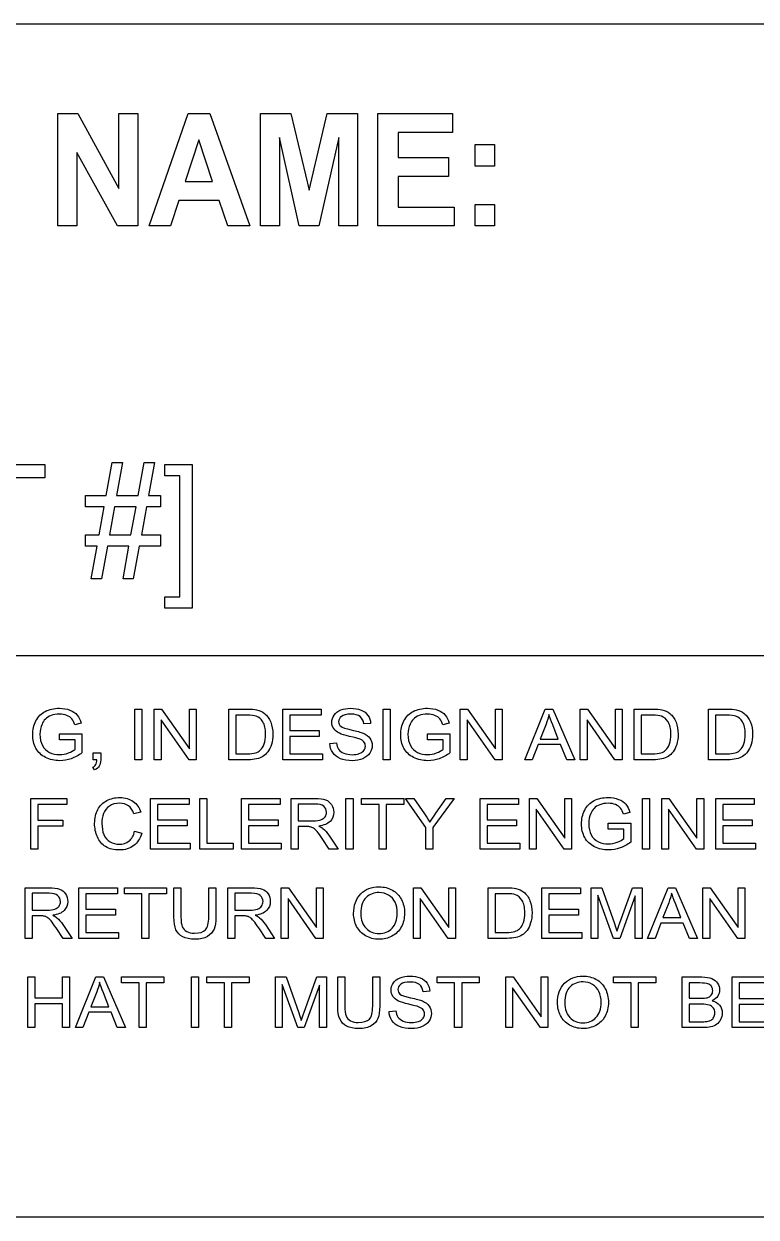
# Model space of a CAD drawing. Header units: millimetres. Extents: x 6 to 858, y 6 to 553.
# Drawn here: x 799.72 to 820.58, y 6.3 to 40.3 of the extents above; entities that cross this region are included whole.
import ezdxf

# ---------------------------------------------------------------- set-up
doc = ezdxf.new("R2010")
doc.units = ezdxf.units.MM
doc.layers.get('0').update_dxf_attribs({"linetype": 'CONTINUOUS'})

msp = doc.modelspace()

# ---------------------------------------------------------------- linework, layer by layer
at = {"color": 7}
for points in [[(784.1, 40.29998), (857.91324, 40.29998)], [(784.10002, 22.29999), (857.91326, 22.29999)], [(805.556697, 19.330365), (805.556697, 20.774609), (806.079483, 20.774609)], [(817.102099, 19.330365), (817.102099, 20.774609), (817.624858, 20.774609)], [(819.222129, 19.330365), (819.222129, 20.774609), (819.744915, 20.774609)], [(806.07638, 20.604176), (805.75753, 20.604176), (805.75753, 19.500797)], [(817.621754, 20.604176), (817.302905, 20.604176), (817.302905, 19.500797)], [(819.741812, 20.604176), (819.422962, 20.604176), (819.422962, 19.500797)], [(800.73069, 19.896833), (800.73069, 20.066281), (801.373535, 20.067317), (801.373535, 19.53139)], [(801.350776, 20.370747), (801.169599, 20.323458)], [(809.595979, 20.367731), (809.403449, 20.353948)], [(811.215002, 19.896833), (811.215002, 20.066281), (811.857874, 20.067317), (811.857874, 19.53139)], [(811.835087, 20.370747), (811.653938, 20.323458)], [(814.594886, 20.347051), (814.42822, 19.92343)], [(814.42822, 19.92343), (814.942703, 19.92343), (814.784312, 20.323406)], [(801.176868, 19.627934), (801.176868, 19.896884), (800.73069, 19.896833)], [(808.433478, 19.794377), (808.622904, 19.810129)], [(811.661179, 19.627934), (811.661179, 19.896884), (811.215002, 19.896833)], [(801.694454, 19.330365), (801.694454, 19.532323), (801.906667, 19.532323), (801.906667, 19.330365)], [(805.75753, 19.500797), (806.081552, 19.500797)], [(817.302905, 19.500797), (817.626927, 19.500797)], [(819.422962, 19.500797), (819.746984, 19.500797)], [(801.733793, 19.044667), (801.682013, 19.120525)], [(801.80003, 19.330365), (801.694454, 19.330365)], [(806.104312, 19.330367), (805.556697, 19.330365)], [(817.649714, 19.330367), (817.102099, 19.330365)], [(819.769744, 19.330367), (819.222129, 19.330365)], [(807.333076, 16.786441), (807.333076, 18.230686), (808.005949, 18.230686)], [(808.014225, 18.07109), (807.533909, 18.07109), (807.533909, 17.593287)], [(811.172559, 16.786441), (811.172559, 17.398226), (810.587702, 18.230686), (810.831985, 18.230686), (811.131151, 17.795246)], [(811.451036, 17.806081), (811.74503, 18.230686), (811.978967, 18.230686), (811.373392, 17.398226), (811.373392, 16.786441), (811.172559, 16.786441)], [(803.049511, 17.834653), (802.851782, 17.790321)], [(816.985117, 17.826821), (816.803967, 17.779532)], [(807.766812, 17.427775), (807.533909, 17.427775), (807.533909, 16.786436), (807.333076, 16.786441)], [(807.533909, 17.593287), (807.965576, 17.593287)], [(816.365031, 17.352909), (816.365031, 17.522355), (817.007903, 17.523391), (817.007903, 16.987462)], [(816.811208, 17.084008), (816.811208, 17.352958), (816.365031, 17.352909)], [(802.874541, 17.292814), (803.075374, 17.244541)], [(808.406553, 17.17952), (808.670546, 16.786441), (808.41796, 16.786441), (808.217127, 17.086915)], [(799.753478, 14.242518), (799.753478, 15.686762), (800.426351, 15.686762)], [(803.993592, 14.852331), (803.993592, 15.686762), (804.194398, 15.686762), (804.194398, 14.853315)], [(804.986323, 15.686762), (805.187156, 15.686762), (805.187156, 14.852331)], [(804.986323, 14.853315), (804.986323, 15.686762)], [(805.524627, 14.242518), (805.524627, 15.686762), (806.1975, 15.686762)], [(812.941697, 14.242518), (812.941697, 15.686762), (813.464456, 15.686762)], [(815.880576, 14.242518), (815.880576, 15.686762), (816.182847, 15.686762), (816.54207, 14.664166)], [(816.695261, 14.681898), (817.058622, 15.686762), (817.328795, 15.686762), (817.328795, 14.242518), (817.135204, 14.242518), (817.135204, 15.451309), (816.694226, 14.242518), (816.513076, 14.242518), (816.074168, 15.471997), (816.074168, 14.242518), (815.880576, 14.242518)], [(800.434627, 15.527167), (799.95431, 15.527167), (799.95431, 15.049364)], [(806.205776, 15.527167), (805.725432, 15.527167), (805.725432, 15.049364)], [(813.461352, 15.516329), (813.14253, 15.516329), (813.14253, 14.41295)], [(799.95431, 15.049364), (800.385977, 15.049364)], [(805.725432, 15.049364), (806.157127, 15.049364)], [(818.090691, 15.259204), (817.924025, 14.835584)], [(817.924025, 14.835584), (818.438508, 14.835584), (818.280117, 15.235559)], [(800.187213, 14.883851), (799.95431, 14.883851), (799.95431, 14.242513), (799.753478, 14.242518)], [(800.826955, 14.635597), (801.090948, 14.242518), (800.838362, 14.242518), (800.637529, 14.542991)], [(805.958363, 14.883851), (805.725432, 14.883851), (805.725432, 14.242513), (805.524627, 14.242518)], [(806.598104, 14.635597), (806.86207, 14.242518), (806.609484, 14.242518), (806.408651, 14.542991)], [(813.14253, 14.41295), (813.466525, 14.41295)], [(813.489312, 14.242495), (812.941697, 14.242518)], [(806.886926, 11.698597), (806.886926, 13.142844), (807.189196, 13.142844), (807.548392, 12.120248)], [(807.70161, 12.13798), (808.064944, 13.142844), (808.335144, 13.142844), (808.335144, 11.698597), (808.141553, 11.698597), (808.141553, 12.907391), (807.700575, 11.698597), (807.519426, 11.698597), (807.08049, 12.928079), (807.08049, 11.698597), (806.886926, 11.698597)], [(808.662243, 12.308413), (808.662243, 13.142844), (808.863076, 13.142844), (808.863076, 12.309397)], [(809.655001, 13.142844), (809.855806, 13.142844), (809.855806, 12.308413)], [(809.655001, 12.309397), (809.655001, 13.142844)], [(818.467501, 11.6986), (818.467501, 13.142846), (819.036841, 13.142846)], [(818.971639, 12.97239), (818.668334, 12.97239), (818.668334, 12.535987)], [(801.793822, 12.715283), (801.627156, 12.291665)], [(801.627156, 12.291665), (802.141639, 12.291665), (801.983276, 12.691641)], [(811.284369, 12.735961), (811.091812, 12.722177)], [(818.668334, 12.535987), (818.996468, 12.535987)], [(819.019254, 12.365562), (818.668334, 12.365562), (818.668334, 11.869035)], [(810.121869, 12.162609), (810.311295, 12.178361)], [(819.046152, 11.698589), (818.467501, 11.6986)], [(818.668334, 11.869035), (819.046152, 11.869035)], [(855.099988, 6.299996), (787.099979, 6.299996)]]:
    msp.add_lwpolyline(points, dxfattribs=at)
for points in [[(800.689525, 34.541306), (800.689525, 37.745346), (801.252557, 37.745346), (802.425544, 35.605677), (802.425544, 37.745346), (802.96316, 37.745346), (802.96316, 34.541306), (802.382535, 34.541306), (801.227141, 36.630708), (801.227141, 34.541306)], [(806.159527, 34.541306), (805.530036, 34.541306), (805.279782, 35.269098), (804.134179, 35.269098), (803.897628, 34.541306), (803.283762, 34.541306), (804.400059, 37.745346), (805.011957, 37.745346)], [(806.458625, 34.541306), (806.458625, 37.745346), (807.32469, 37.745346), (807.844713, 35.559779), (808.358857, 37.745346), (809.226867, 37.745346), (809.226867, 34.541306), (808.689251, 34.541306), (808.689251, 37.06345), (808.120362, 34.541306), (807.563186, 34.541306), (806.996241, 37.06345), (806.996241, 34.541306)], [(809.801636, 34.541306), (809.801636, 37.745346), (811.926683, 37.745346), (811.926683, 37.203326), (810.380293, 37.203326), (810.380293, 36.493016), (811.81916, 36.493016), (811.81916, 35.95318), (810.380293, 35.95318), (810.380293, 35.081141), (811.981429, 35.081141), (811.981429, 34.541306)], [(805.094064, 35.808933), (804.699156, 36.997881), (804.312073, 35.808933)], [(812.573767, 36.248233), (812.573767, 36.862376), (813.123119, 36.862376), (813.123119, 36.248233)], [(812.573767, 34.541306), (812.573767, 35.155449), (813.123119, 35.155449), (813.123119, 34.541306)], [(798.984778, 24.541306), (798.984778, 27.367244), (798.040542, 27.367244), (798.040542, 27.745346), (800.31221, 27.745346), (800.31221, 27.367244), (799.364061, 27.367244), (799.364061, 24.541306)], [(801.633761, 24.486666), (801.803854, 25.417718), (801.47346, 25.417718), (801.47346, 25.743367), (801.862511, 25.743367), (802.007164, 26.536727), (801.47346, 26.536727), (801.47346, 26.862376), (802.065822, 26.862376), (802.235891, 27.799986), (802.529155, 27.799986), (802.359063, 26.862376), (802.974873, 26.862376), (803.144966, 27.799986), (803.440151, 27.799986), (803.270082, 26.862376), (803.608299, 26.862376), (803.608299, 26.536727), (803.211424, 26.536727), (803.064804, 25.743367), (803.608299, 25.743367), (803.608299, 25.417718), (803.006169, 25.417718), (802.836077, 24.486666), (802.542836, 24.486666), (802.710961, 25.417718), (802.097095, 25.417718), (801.927025, 24.486666)], [(804.511494, 23.651778), (803.73536, 23.651778), (803.73536, 23.977429), (804.159596, 23.977429), (804.159596, 27.419697), (803.73536, 27.419697), (803.73536, 27.745346), (804.511494, 27.745346)], [(802.155752, 25.743367), (802.769618, 25.743367), (802.916239, 26.536727), (802.300405, 26.536727)], [(802.88181, 19.330365), (802.88181, 20.774609), (803.082616, 20.774609), (803.082616, 19.330365)], [(803.434598, 19.330365), (803.434598, 20.774609), (803.640576, 20.774609), (804.437673, 19.640691), (804.437673, 20.774609), (804.63023, 20.774609), (804.63023, 19.330365), (804.424225, 19.330365), (803.627127, 20.465269), (803.627127, 19.330365)], [(807.09187, 19.330365), (807.09187, 20.774609), (808.189168, 20.774609), (808.189168, 20.604176), (807.292702, 20.604176), (807.292702, 20.16184), (808.132242, 20.16184), (808.132242, 19.992392), (807.292702, 19.992392), (807.292702, 19.500797), (808.224369, 19.500797), (808.224369, 19.330365)], [(809.950029, 19.330365), (809.950029, 20.774609), (810.150835, 20.774609), (810.150835, 19.330365)], [(812.151841, 19.330365), (812.151841, 20.774609), (812.357847, 20.774609), (813.154944, 19.640691), (813.154944, 20.774609), (813.347501, 20.774609), (813.347501, 19.330365), (813.141495, 19.330365), (812.344398, 20.465269), (812.344398, 19.330365)], [(813.990346, 19.330365), (814.573134, 20.774609), (814.789485, 20.774609), (815.410605, 19.330365), (815.18184, 19.330365), (815.004801, 19.767776), (814.370259, 19.767776), (814.203593, 19.330365)], [(815.568995, 19.330365), (815.568995, 20.774609), (815.775001, 20.774609), (816.572071, 19.640691), (816.572071, 20.774609), (816.764628, 20.774609), (816.764628, 19.330365), (816.558622, 19.330365), (815.761525, 20.465269), (815.761525, 19.330365)], [(808.433478, 19.794377)], [(799.918075, 16.786441), (799.918075, 18.230686), (800.941868, 18.230686), (800.941868, 18.060253), (800.118908, 18.060253), (800.118908, 17.612991), (800.831093, 17.612991), (800.831093, 17.442558), (800.118908, 17.442558), (800.118908, 16.786441)], [(803.326926, 16.786441), (803.326926, 18.230686), (804.424225, 18.230686), (804.424225, 18.060253), (803.527759, 18.060253), (803.527759, 17.617916), (804.367299, 17.617916), (804.367299, 17.448468), (803.527759, 17.448468), (803.527759, 16.956874), (804.459425, 16.956874), (804.459425, 16.786441)], [(804.728564, 16.786441), (804.728564, 18.230686), (804.929397, 18.230686), (804.929397, 16.956874), (805.676783, 16.956874), (805.676783, 16.786441)], [(805.920058, 16.786441), (805.920058, 18.230686), (807.017357, 18.230686), (807.017357, 18.060253), (806.120891, 18.060253), (806.120891, 17.617916), (806.960404, 17.617916), (806.960404, 17.448468), (806.120891, 17.448468), (806.120891, 16.956874), (807.052558, 16.956874), (807.052558, 16.786441)], [(808.895173, 16.786441), (808.895173, 18.230686), (809.096006, 18.230686), (809.096006, 16.786441)], [(809.836151, 16.786441), (809.836151, 18.060253), (809.336151, 18.060253), (809.336151, 18.230686), (810.539052, 18.230686), (810.539052, 18.060253), (810.036983, 18.060253), (810.036983, 16.786441)], [(812.713966, 16.786441), (812.713966, 18.230686), (813.811238, 18.230686), (813.811238, 18.060253), (812.914772, 18.060253), (812.914772, 17.617916), (813.754312, 17.617916), (813.754312, 17.448468), (812.914772, 17.448468), (812.914772, 16.956874), (813.846439, 16.956874), (813.846439, 16.786441)], [(814.121811, 16.786441), (814.121811, 18.230686), (814.32779, 18.230686), (815.124887, 17.096765), (815.124887, 18.230686), (815.317444, 18.230686), (815.317444, 16.786441), (815.111438, 16.786441), (814.314341, 17.921346), (814.314341, 16.786441)], [(817.338106, 16.786441), (817.338106, 18.230686), (817.538938, 18.230686), (817.538938, 16.786441)], [(817.890893, 16.786441), (817.890893, 18.230686), (818.096898, 18.230686), (818.893996, 17.096765), (818.893996, 18.230686), (819.086525, 18.230686), (819.086525, 16.786441), (818.88052, 16.786441), (818.08345, 17.921346), (818.08345, 16.786441)], [(819.428135, 16.786441), (819.428135, 18.230686), (820.525433, 18.230686), (820.525433, 18.060253), (819.628968, 18.060253), (819.628968, 17.617916), (820.468507, 17.617916), (820.468507, 17.448468), (819.628968, 17.448468), (819.628968, 16.956874), (820.560634, 16.956874), (820.560634, 16.786441)], [(802.874541, 17.292814)], [(801.285547, 14.242518), (801.285547, 15.686762), (802.382845, 15.686762), (802.382845, 15.516329), (801.48638, 15.516329), (801.48638, 15.073993), (802.325919, 15.073993), (802.325919, 14.904545), (801.48638, 14.904545), (801.48638, 14.41295), (802.418046, 14.41295), (802.418046, 14.242518)], [(803.081582, 14.242518), (803.081582, 15.516329), (802.581609, 15.516329), (802.581609, 15.686762), (803.784483, 15.686762), (803.784483, 15.516329), (803.282414, 15.516329), (803.282414, 14.242518)], [(807.050489, 14.242518), (807.050489, 15.686762), (807.256467, 15.686762), (808.053564, 14.552842), (808.053564, 15.686762), (808.246121, 15.686762), (808.246121, 14.242518), (808.040116, 14.242518), (807.243018, 15.377423), (807.243018, 14.242518)], [(810.81957, 14.242518), (810.81957, 15.686762), (811.025576, 15.686762), (811.822673, 14.552842), (811.822673, 15.686762), (812.015203, 15.686762), (812.015203, 14.242518), (811.809197, 14.242518), (811.012127, 15.377423), (811.012127, 14.242518)], [(814.476869, 14.242518), (814.476869, 15.686762), (815.574168, 15.686762), (815.574168, 15.516329), (814.677702, 15.516329), (814.677702, 15.073993), (815.517215, 15.073993), (815.517215, 14.904545), (814.677702, 14.904545), (814.677702, 14.41295), (815.609369, 14.41295), (815.609369, 14.242518)], [(817.486151, 14.242518), (818.068939, 15.686762), (818.285317, 15.686762), (818.90641, 14.242518), (818.677645, 14.242518), (818.500633, 14.679929), (817.866064, 14.679929), (817.699398, 14.242518)], [(819.0648, 14.242518), (819.0648, 15.686762), (819.270806, 15.686762), (820.067876, 14.552842), (820.067876, 15.686762), (820.260433, 15.686762), (820.260433, 14.242518), (820.054427, 14.242518), (819.25733, 15.377423), (819.25733, 14.242518)], [(809.111524, 14.945921)], [(809.318564, 14.942967)], [(799.831121, 11.698597), (799.831121, 13.142844), (800.031954, 13.142844), (800.031954, 12.549778), (800.820748, 12.549778), (800.820748, 13.142844), (801.021581, 13.142844), (801.021581, 11.698597), (800.820748, 11.698597), (800.820748, 12.379343), (800.031954, 12.379343), (800.031954, 11.698597)], [(801.189282, 11.698597), (801.772097, 13.142844), (801.988448, 13.142844), (802.609541, 11.698597), (802.380776, 11.698597), (802.203764, 12.136008), (801.569196, 12.136008), (801.402529, 11.698597)], [(802.998765, 11.698597), (802.998765, 12.972411), (802.498793, 12.972411), (802.498793, 13.142844), (803.701667, 13.142844), (803.701667, 12.972411), (803.199598, 12.972411), (803.199598, 11.698597)], [(804.49253, 11.698597), (804.49253, 13.142844), (804.693363, 13.142844), (804.693363, 11.698597)], [(805.433535, 11.698597), (805.433535, 12.972411), (804.933535, 12.972411), (804.933535, 13.142844), (806.136409, 13.142844), (806.136409, 12.972411), (805.63434, 12.972411), (805.63434, 11.698597)], [(811.990374, 11.698597), (811.990374, 12.972411), (811.490375, 12.972411), (811.490375, 13.142844), (812.693249, 13.142844), (812.693249, 12.972411), (812.19118, 12.972411), (812.19118, 11.698597)], [(813.447903, 11.698597), (813.447903, 13.142844), (813.653909, 13.142844), (814.450979, 12.008924), (814.450979, 13.142844), (814.643536, 13.142844), (814.643536, 11.698597), (814.43753, 11.698597), (813.640433, 12.833504), (813.640433, 11.698597)], [(817.016179, 11.6986), (817.016179, 12.972414), (816.51618, 12.972414), (816.51618, 13.142846), (817.719054, 13.142846), (817.719054, 12.972414), (817.216985, 12.972414), (817.216985, 11.6986)], [(819.893968, 11.6986), (819.893968, 13.142846), (820.991267, 13.142846), (820.991267, 12.972414), (820.094801, 12.972414), (820.094801, 12.530077), (820.934341, 12.530077), (820.934341, 12.360629), (820.094801, 12.360629), (820.094801, 11.869035), (821.026467, 11.869035), (821.026467, 11.6986)], [(814.919916, 12.402003)], [(815.126956, 12.399049)], [(810.121869, 12.162606)]]:
    msp.add_lwpolyline(points, close=True, dxfattribs=at)
for points in [[(800.329052, 20.710627), (800.44499, 20.769737), (800.578525, 20.799292), (800.729656, 20.799292)], [(800.729656, 20.799292), (800.839387, 20.799292), (800.93842, 20.782216), (801.026753, 20.748063)], [(801.026753, 20.748063), (801.115776, 20.714568), (801.18548, 20.667609), (801.235862, 20.607184)], [(806.079483, 20.774609), (806.197491, 20.774609), (806.287549, 20.767717), (806.349656, 20.753934)], [(806.349656, 20.753934), (806.43661, 20.734887), (806.510796, 20.700407), (806.572214, 20.650493)], [(808.556668, 20.605156), (808.600136, 20.668862), (808.663622, 20.717134), (808.747128, 20.749972)], [(808.747128, 20.749972), (808.830634, 20.782812), (808.923459, 20.799233), (809.025604, 20.799233)], [(809.025604, 20.799233), (809.138095, 20.799233), (809.237127, 20.781828), (809.322702, 20.747019)], [(809.322702, 20.747019), (809.408967, 20.712866), (809.475221, 20.662294), (809.521466, 20.595303)], [(810.813363, 20.710627), (810.929302, 20.769737), (811.062837, 20.799292), (811.213967, 20.799292)], [(811.213967, 20.799292), (811.323699, 20.799292), (811.422732, 20.782216), (811.511065, 20.748063)], [(811.511065, 20.748063), (811.600106, 20.714568), (811.669809, 20.667609), (811.720174, 20.607184)], [(817.624858, 20.774609), (817.742866, 20.774609), (817.832924, 20.767717), (817.895031, 20.753934)], [(817.895031, 20.753934), (817.981985, 20.734887), (818.05618, 20.700407), (818.117616, 20.650493)], [(819.744915, 20.774609), (819.862923, 20.774609), (819.952981, 20.767717), (820.015088, 20.753934)], [(820.015088, 20.753934), (820.102042, 20.734887), (820.176228, 20.700407), (820.237646, 20.650493)], [(799.969828, 20.045644), (799.969828, 20.186194), (800.000537, 20.31722), (800.061955, 20.438723)], [(800.061955, 20.438723), (800.124081, 20.560883), (800.213113, 20.651518), (800.329052, 20.710627)], [(800.330086, 20.490935), (800.289359, 20.447588), (800.257606, 20.399972), (800.234829, 20.348087)], [(800.492615, 20.595362), (800.425661, 20.569092), (800.371485, 20.534283), (800.330086, 20.490935)], [(800.73069, 20.635754), (800.638908, 20.635754), (800.55955, 20.62229), (800.492615, 20.595362)], [(800.939799, 20.597334), (800.877002, 20.622947), (800.807299, 20.635754), (800.73069, 20.635754)], [(801.084714, 20.496847), (801.050901, 20.538879), (801.002596, 20.572375), (800.939799, 20.597334)], [(801.169599, 20.323458), (801.146839, 20.397016), (801.118544, 20.454813), (801.084714, 20.496847)], [(801.235862, 20.607184), (801.286245, 20.546762), (801.32455, 20.467949), (801.350776, 20.370747)], [(806.336207, 20.574622), (806.282376, 20.594325), (806.195767, 20.604176), (806.07638, 20.604176)], [(806.525633, 20.411087), (806.473871, 20.492526), (806.410729, 20.547038), (806.336207, 20.574622)], [(806.604311, 20.063324), (806.604311, 20.214383), (806.578085, 20.330303), (806.525633, 20.411087)], [(806.572214, 20.650493), (806.652271, 20.586129), (806.711974, 20.503704), (806.751322, 20.403218)], [(806.751322, 20.403218), (806.791342, 20.303388), (806.811351, 20.189109), (806.811351, 20.060381)], [(808.491438, 20.401226), (808.491438, 20.474128), (808.513181, 20.542104), (808.556668, 20.605156)], [(808.544253, 20.220943), (808.509043, 20.274798), (808.491438, 20.334893), (808.491438, 20.401226)], [(808.767846, 20.566741), (808.712635, 20.524708), (808.68503, 20.473808), (808.68503, 20.41404)], [(808.68503, 20.41404), (808.68503, 20.362155), (808.704695, 20.319466), (808.744025, 20.285971)], [(809.033881, 20.630777), (808.912424, 20.630777), (808.823746, 20.609431), (808.767846, 20.566741)], [(809.297846, 20.560831), (809.238498, 20.607462), (809.150509, 20.630777), (809.033881, 20.630777)], [(809.403449, 20.353948), (809.393104, 20.445238), (809.357903, 20.514199), (809.297846, 20.560831)], [(809.521466, 20.595303), (809.567693, 20.528311), (809.59253, 20.452454), (809.595979, 20.367731)], [(810.454167, 20.045644), (810.454167, 20.186194), (810.484876, 20.31722), (810.546294, 20.438723)], [(810.546294, 20.438723), (810.608401, 20.560883), (810.697424, 20.651518), (810.813363, 20.710627)], [(810.814398, 20.490935), (810.773688, 20.447588), (810.741945, 20.399972), (810.719167, 20.348087)], [(810.976926, 20.595362), (810.909973, 20.569092), (810.855797, 20.534283), (810.814398, 20.490935)], [(811.215002, 20.635754), (811.12322, 20.635754), (811.043861, 20.62229), (810.976926, 20.595362)], [(811.424111, 20.597334), (811.361314, 20.622947), (811.291611, 20.635754), (811.215002, 20.635754)], [(811.569053, 20.496847), (811.53524, 20.538879), (811.486926, 20.572375), (811.424111, 20.597334)], [(811.653938, 20.323458), (811.63116, 20.397016), (811.602865, 20.454813), (811.569053, 20.496847)], [(811.720174, 20.607184), (811.770557, 20.546762), (811.808861, 20.467949), (811.835087, 20.370747)], [(814.676668, 20.622895), (814.657339, 20.530291), (814.630078, 20.438343), (814.594886, 20.347051)], [(814.784312, 20.323406), (814.736017, 20.44491), (814.700135, 20.544739), (814.676668, 20.622895)], [(817.881582, 20.574622), (817.827751, 20.594325), (817.741142, 20.604176), (817.621754, 20.604176)], [(818.071008, 20.411087), (818.019264, 20.492526), (817.956122, 20.547038), (817.881582, 20.574622)], [(818.149686, 20.063324), (818.149686, 20.214383), (818.12346, 20.330303), (818.071008, 20.411087)], [(818.117616, 20.650493), (818.197655, 20.586129), (818.257349, 20.503704), (818.296697, 20.403218)], [(818.296697, 20.403218), (818.336716, 20.303388), (818.356726, 20.189109), (818.356726, 20.060381)], [(820.00164, 20.574622), (819.947808, 20.594325), (819.861199, 20.604176), (819.741812, 20.604176)], [(820.191066, 20.411087), (820.139303, 20.492526), (820.076161, 20.547038), (820.00164, 20.574622)], [(820.269744, 20.063324), (820.269744, 20.214383), (820.243518, 20.330303), (820.191066, 20.411087)], [(820.237646, 20.650493), (820.317703, 20.586129), (820.377406, 20.503704), (820.416754, 20.403218)], [(820.416754, 20.403218), (820.456774, 20.303388), (820.476784, 20.189109), (820.476784, 20.060381)], [(800.234829, 20.348087), (800.196188, 20.258766), (800.176868, 20.161891), (800.176868, 20.057464)], [(806.563938, 19.784524), (806.590853, 19.861367), (806.604311, 19.954301), (806.604311, 20.063324)], [(806.811351, 20.060381), (806.811351, 19.950701), (806.797894, 19.853499), (806.770978, 19.768774)], [(808.706755, 20.086961), (808.634302, 20.123083), (808.580135, 20.167743), (808.544253, 20.220943)], [(808.999714, 19.996325), (808.860308, 20.028507), (808.762655, 20.058719), (808.706755, 20.086961)], [(808.744025, 20.285971), (808.782683, 20.252474), (808.88344, 20.217993), (809.046295, 20.182528)], [(809.046295, 20.182528), (809.209858, 20.147719), (809.322003, 20.117179), (809.382731, 20.090909)], [(809.382731, 20.090909), (809.471065, 20.052159), (809.536285, 20.0029), (809.578392, 19.943134)], [(810.719167, 20.348087), (810.680509, 20.258766), (810.66118, 20.161891), (810.66118, 20.057464)], [(818.109313, 19.784524), (818.136228, 19.861367), (818.149686, 19.954301), (818.149686, 20.063324)], [(818.356726, 20.060381), (818.356726, 19.950701), (818.343268, 19.853499), (818.316353, 19.768774)], [(820.22937, 19.784524), (820.256286, 19.861367), (820.269744, 19.954301), (820.269744, 20.063324)], [(820.476784, 20.060381), (820.476784, 19.950701), (820.463326, 19.853499), (820.43641, 19.768774)], [(800.062989, 19.660444), (800.000882, 19.77538), (799.969828, 19.90378), (799.969828, 20.045644)], [(800.176868, 20.057464), (800.176868, 19.928737), (800.199991, 19.821027), (800.246236, 19.734333)], [(800.246236, 19.734333), (800.293152, 19.647639), (800.361131, 19.583275), (800.450172, 19.541241)], [(806.45319, 19.602269), (806.500796, 19.647587), (806.537712, 19.708338), (806.563938, 19.784524)], [(806.770978, 19.768774), (806.744062, 19.68405), (806.70956, 19.613776), (806.667471, 19.557949)], [(808.516294, 19.534292), (808.463842, 19.611136), (808.436237, 19.69783), (808.433478, 19.794377)], [(808.622904, 19.810129), (808.631797, 19.737885), (808.652506, 19.678447), (808.68503, 19.631815)], [(809.269914, 19.926379), (809.229187, 19.941492), (809.13912, 19.964807), (808.999714, 19.996325)], [(809.406553, 19.84067), (809.378947, 19.874823), (809.333401, 19.903393), (809.269914, 19.926379)], [(809.404484, 19.59832), (809.433468, 19.636413), (809.447961, 19.67779), (809.447961, 19.722451)], [(809.447961, 19.722451), (809.447961, 19.767769), (809.434158, 19.807175), (809.406553, 19.84067)], [(809.641525, 19.738222), (809.641525, 19.661379), (809.618411, 19.588805), (809.572185, 19.520501)], [(809.578392, 19.943134), (809.62048, 19.884024), (809.641525, 19.81572), (809.641525, 19.738222)], [(810.547328, 19.660444), (810.485221, 19.77538), (810.454167, 19.90378), (810.454167, 20.045644)], [(810.66118, 20.057464), (810.66118, 19.928737), (810.684302, 19.821027), (810.730547, 19.734333)], [(810.730547, 19.734333), (810.777482, 19.647639), (810.845461, 19.583275), (810.934484, 19.541241)], [(817.998565, 19.602269), (818.046171, 19.647587), (818.083087, 19.708338), (818.109313, 19.784524)], [(818.316353, 19.768774), (818.289437, 19.68405), (818.254935, 19.613776), (818.212846, 19.557949)], [(820.118622, 19.602269), (820.166228, 19.647587), (820.203144, 19.708338), (820.22937, 19.784524)], [(820.43641, 19.768774), (820.409494, 19.68405), (820.374992, 19.613776), (820.332904, 19.557949)], [(800.338362, 19.396422), (800.216906, 19.457502), (800.125115, 19.54551), (800.062989, 19.660444)], [(800.745173, 19.305788), (800.596112, 19.305788), (800.460508, 19.335999), (800.338362, 19.396422)], [(800.450172, 19.541241), (800.539195, 19.499207), (800.633736, 19.478189), (800.733794, 19.478189)], [(800.733794, 19.478189), (800.820748, 19.478189), (800.905633, 19.493952), (800.988449, 19.525478)], [(800.988449, 19.525478), (801.071265, 19.55766), (801.134071, 19.591812), (801.176868, 19.627934)], [(801.373535, 19.53139), (801.274857, 19.456518), (801.173065, 19.400035), (801.068161, 19.361942)], [(806.081552, 19.500797), (806.18161, 19.500797), (806.259934, 19.509664), (806.316524, 19.527398)], [(806.316524, 19.527398), (806.373804, 19.54513), (806.419359, 19.570087), (806.45319, 19.602269)], [(806.528737, 19.426924), (806.479062, 19.395398), (806.418679, 19.371426), (806.347587, 19.355006)], [(806.667471, 19.557949), (806.625365, 19.502781), (806.57912, 19.459106), (806.528737, 19.426924)], [(808.734714, 19.362875), (808.642242, 19.400968), (808.569436, 19.458107), (808.516294, 19.534292)], [(808.68503, 19.631815), (808.718152, 19.585841), (808.769225, 19.548405), (808.838247, 19.519509)], [(808.838247, 19.519509), (808.907252, 19.491266), (808.984886, 19.477145), (809.071151, 19.477145)], [(809.071151, 19.477145), (809.147759, 19.477145), (809.215393, 19.487982), (809.274052, 19.509656)], [(809.274052, 19.509656), (809.332712, 19.531329), (809.376189, 19.560884), (809.404484, 19.59832)], [(809.572185, 19.520501), (809.52594, 19.452853), (809.45934, 19.399983), (809.372386, 19.36189)], [(810.822674, 19.396422), (810.701218, 19.457502), (810.609436, 19.54551), (810.547328, 19.660444)], [(811.229512, 19.305788), (811.080451, 19.305788), (810.944838, 19.335999), (810.822674, 19.396422)], [(810.934484, 19.541241), (811.023507, 19.499207), (811.118047, 19.478189), (811.218105, 19.478189)], [(811.218105, 19.478189), (811.305078, 19.478189), (811.389963, 19.493952), (811.472761, 19.525478)], [(811.472761, 19.525478), (811.555577, 19.55766), (811.618383, 19.591812), (811.661179, 19.627934)], [(811.857874, 19.53139), (811.759177, 19.456518), (811.657377, 19.400035), (811.552473, 19.361942)], [(817.626927, 19.500797), (817.727003, 19.500797), (817.805336, 19.509664), (817.861926, 19.527398)], [(817.861926, 19.527398), (817.919206, 19.54513), (817.964752, 19.570087), (817.998565, 19.602269)], [(818.074139, 19.426924), (818.024446, 19.395398), (817.964053, 19.371426), (817.892962, 19.355006)], [(818.212846, 19.557949), (818.17074, 19.502781), (818.124504, 19.459106), (818.074139, 19.426924)], [(819.746984, 19.500797), (819.847042, 19.500797), (819.925366, 19.509664), (819.981957, 19.527398)], [(819.981957, 19.527398), (820.039236, 19.54513), (820.084791, 19.570087), (820.118622, 19.602269)], [(820.194169, 19.426924), (820.144494, 19.395398), (820.084111, 19.371426), (820.013019, 19.355006)], [(820.332904, 19.557949), (820.290797, 19.502781), (820.244552, 19.459106), (820.194169, 19.426924)], [(801.068161, 19.361942), (800.963257, 19.324506), (800.855595, 19.305788), (800.745173, 19.305788)], [(801.682013, 19.120525), (801.721361, 19.136951), (801.750345, 19.161252), (801.768967, 19.193427)], [(801.865259, 19.151066), (801.837653, 19.105092), (801.793831, 19.069626), (801.733793, 19.044667)], [(801.768967, 19.193427), (801.787606, 19.224953), (801.79796, 19.270599), (801.80003, 19.330365)], [(801.906667, 19.330365), (801.906667, 19.25615), (801.892864, 19.196384), (801.865259, 19.151066)], [(806.347587, 19.355006), (806.277203, 19.33858), (806.196112, 19.330367), (806.104312, 19.330367)], [(809.080461, 19.305736), (808.943124, 19.305736), (808.827875, 19.324782), (808.734714, 19.362875)], [(809.372386, 19.36189), (809.286122, 19.324454), (809.188814, 19.305736), (809.080461, 19.305736)], [(811.552473, 19.361942), (811.447587, 19.324506), (811.339934, 19.305788), (811.229512, 19.305788)], [(817.892962, 19.355006), (817.822578, 19.33858), (817.741496, 19.330367), (817.649714, 19.330367)], [(820.013019, 19.355006), (819.942636, 19.33858), (819.861544, 19.330367), (819.769744, 19.330367)], [(801.823851, 17.91248), (801.884579, 18.024787), (801.970498, 18.10984), (802.081609, 18.167637)], [(802.081609, 18.167637), (802.19341, 18.226088), (802.316255, 18.255314), (802.450143, 18.255314)], [(802.445978, 18.091779), (802.32935, 18.091779), (802.231706, 18.065179), (802.153046, 18.01198)], [(802.698564, 18.019861), (802.631629, 18.067806), (802.547434, 18.091779), (802.445978, 18.091779)], [(802.450143, 18.255314), (802.601964, 18.255314), (802.729636, 18.218535), (802.833161, 18.144977)], [(802.833161, 18.144977), (802.936667, 18.071419), (803.008784, 17.967977), (803.049511, 17.834653)], [(808.005949, 18.230686), (808.141217, 18.230686), (808.244043, 18.217551), (808.314427, 18.191281)], [(808.260604, 18.005085), (808.208842, 18.049089), (808.126716, 18.07109), (808.014225, 18.07109)], [(808.314427, 18.191281), (808.384828, 18.165666), (808.441074, 18.12002), (808.483162, 18.054343)], [(808.483162, 18.054343), (808.525269, 17.988665), (808.546322, 17.916091), (808.546322, 17.836622)], [(815.696323, 17.894795), (815.75843, 18.016956), (815.847454, 18.107591), (815.963392, 18.166699)], [(815.963392, 18.166699), (816.079331, 18.225809), (816.212866, 18.255364), (816.363996, 18.255364)], [(816.126955, 18.051436), (816.060002, 18.025165), (816.005826, 17.990356), (815.964427, 17.947009)], [(816.365031, 18.091828), (816.273249, 18.091828), (816.193891, 18.078364), (816.126955, 18.051436)], [(816.363996, 18.255364), (816.473728, 18.255364), (816.572761, 18.238288), (816.661094, 18.204137)], [(816.57414, 18.053408), (816.511343, 18.079021), (816.44164, 18.091828), (816.365031, 18.091828)], [(816.719082, 17.952921), (816.685269, 17.994953), (816.636955, 18.028449), (816.57414, 18.053408)], [(816.661094, 18.204137), (816.750135, 18.17064), (816.819838, 18.123681), (816.870203, 18.063258)], [(816.870203, 18.063258), (816.920586, 18.002836), (816.958891, 17.924023), (816.985117, 17.826821)], [(801.733793, 17.519401), (801.733793, 17.669801), (801.763812, 17.800827), (801.823851, 17.91248)], [(801.988448, 17.797215), (801.956705, 17.707894), (801.940833, 17.615617), (801.940833, 17.520386)], [(802.153046, 18.01198), (802.075057, 17.958782), (802.020192, 17.887194), (801.988448, 17.797215)], [(802.851782, 17.790321), (802.81659, 17.895404), (802.765518, 17.971918), (802.698564, 18.019861)], [(808.180892, 17.619888), (808.232654, 17.638276), (808.271993, 17.667174), (808.298909, 17.706581)], [(808.339282, 17.836622), (808.339282, 17.904926), (808.313056, 17.96108), (808.260604, 18.005085)], [(808.298909, 17.706581), (808.325825, 17.746644), (808.339282, 17.789991), (808.339282, 17.836622)], [(808.546322, 17.836622), (808.546322, 17.734165), (808.511466, 17.647799), (808.441754, 17.577525)], [(811.131151, 17.795246), (811.186362, 17.713806), (811.237779, 17.632366), (811.285404, 17.550927)], [(811.285404, 17.550927), (811.330959, 17.626454), (811.386169, 17.711505), (811.451036, 17.806081)], [(815.604196, 17.501716), (815.604196, 17.642265), (815.634905, 17.773292), (815.696323, 17.894795)], [(815.869197, 17.804161), (815.830538, 17.71484), (815.811209, 17.617965), (815.811209, 17.513538)], [(815.964427, 17.947009), (815.923718, 17.903662), (815.891974, 17.856046), (815.869197, 17.804161)], [(816.803967, 17.779532), (816.781189, 17.85309), (816.752894, 17.910887), (816.719082, 17.952921)], [(801.813506, 17.132232), (801.760364, 17.252422), (801.733793, 17.381479), (801.733793, 17.519401)], [(801.940833, 17.520386), (801.940833, 17.39757), (801.959464, 17.290187), (801.996724, 17.198237)], [(807.878622, 17.420883), (807.855844, 17.425478), (807.818574, 17.427775), (807.766812, 17.427775)], [(807.969714, 17.382463), (807.940039, 17.400853), (807.909675, 17.41366), (807.878622, 17.420883)], [(807.965576, 17.593287), (808.057358, 17.593287), (808.12913, 17.602154), (808.180892, 17.619888)], [(808.072213, 17.285917), (808.034244, 17.331891), (808.000078, 17.364073), (807.969714, 17.382463)], [(808.441754, 17.577525), (808.37206, 17.50725), (808.264407, 17.462589), (808.118794, 17.443543)], [(808.118794, 17.443543), (808.171935, 17.419242), (808.2123, 17.39527), (808.239887, 17.371626)], [(808.239887, 17.371626), (808.298564, 17.320397), (808.35412, 17.256362), (808.406553, 17.17952)], [(815.697357, 17.116518), (815.63525, 17.231454), (815.604196, 17.359854), (815.604196, 17.501716)], [(815.811209, 17.513538), (815.811209, 17.384811), (815.834331, 17.277101), (815.880576, 17.190407)], [(802.047443, 16.856387), (801.945298, 16.920095), (801.867319, 17.012043), (801.813506, 17.132232)], [(801.996724, 17.198237), (802.034675, 17.106947), (802.093334, 17.038643), (802.172702, 16.993325)], [(802.43046, 16.925348), (802.542951, 16.925348), (802.63819, 16.956217), (802.716178, 17.017954)], [(802.716178, 17.017954), (802.794167, 17.079691), (802.846954, 17.171311), (802.874541, 17.292814)], [(803.075374, 17.244541), (803.033286, 17.087572), (802.957376, 16.967711), (802.847644, 16.884957)], [(808.217127, 17.086915), (808.158468, 17.173609), (808.110163, 17.239943), (808.072213, 17.285917)], [(815.972703, 16.852496), (815.851247, 16.913576), (815.759465, 17.001584), (815.697357, 17.116518)], [(815.880576, 17.190407), (815.927511, 17.103711), (815.99549, 17.039347), (816.084513, 16.997315)], [(816.62279, 16.981552), (816.705606, 17.013734), (816.768412, 17.047886), (816.811208, 17.084008)], [(802.447013, 16.761812), (802.283468, 16.761812), (802.150278, 16.793337), (802.047443, 16.856387)], [(802.172702, 16.993325), (802.252069, 16.948007), (802.337989, 16.925348), (802.43046, 16.925348)], [(802.847644, 16.884957), (802.738602, 16.80286), (802.605058, 16.761812), (802.447013, 16.761812)], [(816.379541, 16.761862), (816.230462, 16.761862), (816.094849, 16.792073), (815.972703, 16.852496)], [(816.084513, 16.997315), (816.173536, 16.955281), (816.268077, 16.934263), (816.368135, 16.934263)], [(816.368135, 16.934263), (816.455107, 16.934263), (816.539992, 16.950026), (816.62279, 16.981552)], [(816.702502, 16.818016), (816.597616, 16.78058), (816.489963, 16.761862), (816.379541, 16.761862)], [(817.007903, 16.987462), (816.909206, 16.912591), (816.807406, 16.856109), (816.702502, 16.818016)], [(800.426351, 15.686762), (800.561619, 15.686762), (800.664445, 15.673626), (800.734828, 15.647355)], [(800.734828, 15.647355), (800.80523, 15.621742), (800.861475, 15.576097), (800.903564, 15.51042)], [(806.1975, 15.686762), (806.33275, 15.686762), (806.435576, 15.673626), (806.505978, 15.647355)], [(806.505978, 15.647355), (806.576361, 15.621742), (806.632606, 15.576097), (806.674713, 15.51042)], [(809.314426, 15.508448), (809.449694, 15.6444), (809.624292, 15.712375), (809.83822, 15.712375)], [(809.83822, 15.712375), (809.978315, 15.712375), (810.104608, 15.680522), (810.217099, 15.616816)], [(813.464456, 15.686762), (813.582464, 15.686762), (813.67253, 15.679862), (813.734656, 15.666061)], [(813.734656, 15.666061), (813.82161, 15.647015), (813.895796, 15.612534), (813.957214, 15.562618)], [(800.681006, 15.461159), (800.629244, 15.505165), (800.547117, 15.527167), (800.434627, 15.527167)], [(800.759684, 15.292699), (800.759684, 15.361002), (800.733458, 15.417156), (800.681006, 15.461159)], [(800.903564, 15.51042), (800.945671, 15.444741), (800.966724, 15.372167), (800.966724, 15.292699)], [(806.452155, 15.461159), (806.400393, 15.505165), (806.318267, 15.527167), (806.205776, 15.527167)], [(806.530806, 15.292699), (806.530806, 15.361002), (806.504589, 15.417156), (806.452155, 15.461159)], [(806.674713, 15.51042), (806.716802, 15.444741), (806.737846, 15.372167), (806.737846, 15.292699)], [(809.111524, 14.945921), (809.111524, 15.185644), (809.179158, 15.373153), (809.314426, 15.508448)], [(809.471755, 15.407961), (809.369628, 15.315357), (809.318564, 15.160359), (809.318564, 14.942967)], [(809.839254, 15.547855), (809.697089, 15.547855), (809.57459, 15.501224), (809.471755, 15.407961)], [(810.109427, 15.474953), (810.029388, 15.523555), (809.93933, 15.547855), (809.839254, 15.547855)], [(810.292673, 15.271023), (810.251256, 15.359032), (810.190174, 15.427008), (810.109427, 15.474953)], [(810.217099, 15.616816), (810.329589, 15.553109), (810.415164, 15.464116), (810.473823, 15.349838)], [(810.473823, 15.349838), (810.533172, 15.236216), (810.562846, 15.107159), (810.562846, 14.962668)], [(813.72118, 15.486775), (813.667349, 15.506478), (813.580739, 15.516329), (813.461352, 15.516329)], [(813.910633, 15.323237), (813.858871, 15.404679), (813.79572, 15.459191), (813.72118, 15.486775)], [(813.989311, 14.975478), (813.989311, 15.126534), (813.963085, 15.242454), (813.910633, 15.323237)], [(813.957214, 15.562618), (814.037271, 15.498256), (814.096965, 15.41583), (814.136295, 15.315343)], [(814.136295, 15.315343), (814.176314, 15.215513), (814.196324, 15.101235), (814.196324, 14.972508)], [(818.172473, 15.535048), (818.153144, 15.442442), (818.125883, 15.350494), (818.090691, 15.259204)], [(818.280117, 15.235559), (818.231822, 15.357063), (818.19594, 15.456892), (818.172473, 15.535048)], [(800.385977, 15.049364), (800.477759, 15.049364), (800.549531, 15.05823), (800.601294, 15.075962)], [(800.862156, 15.033601), (800.792462, 14.963326), (800.684808, 14.918666), (800.539195, 14.899619)], [(800.601294, 15.075962), (800.653056, 15.094352), (800.692395, 15.12325), (800.71931, 15.162658)], [(800.71931, 15.162658), (800.746226, 15.202721), (800.759684, 15.246068), (800.759684, 15.292699)], [(800.966724, 15.292699), (800.966724, 15.190242), (800.931868, 15.103876), (800.862156, 15.033601)], [(806.157127, 15.049364), (806.248908, 15.049364), (806.320681, 15.05823), (806.372443, 15.075962)], [(806.633305, 15.033601), (806.563593, 14.963326), (806.45593, 14.918666), (806.310317, 14.899619)], [(806.372443, 15.075962), (806.424187, 15.094352), (806.463517, 15.12325), (806.490432, 15.162658)], [(806.490432, 15.162658), (806.517348, 15.202721), (806.530806, 15.246068), (806.530806, 15.292699)], [(806.737846, 15.292699), (806.737846, 15.190242), (806.702999, 15.103876), (806.633305, 15.033601)], [(810.208823, 14.533138), (810.306812, 14.634282), (810.355806, 14.777788), (810.355806, 14.963655)], [(810.355806, 14.963655), (810.355806, 15.081217), (810.334762, 15.183673), (810.292673, 15.271023)], [(810.562846, 14.962668), (810.562846, 14.816208), (810.531792, 14.685182), (810.469685, 14.569589)], [(813.948938, 14.696677), (813.975853, 14.773518), (813.989311, 14.866452), (813.989311, 14.975478)], [(814.196324, 14.972508), (814.196324, 14.862827), (814.182866, 14.765624), (814.15595, 14.680901)], [(800.299023, 14.87696), (800.276246, 14.881554), (800.238976, 14.883851), (800.187213, 14.883851)], [(800.390115, 14.83854), (800.360441, 14.85693), (800.330077, 14.869736), (800.299023, 14.87696)], [(800.492587, 14.741994), (800.454637, 14.787968), (800.420479, 14.82015), (800.390115, 14.83854)], [(800.637529, 14.542991), (800.57887, 14.629685), (800.530556, 14.696019), (800.492587, 14.741994)], [(800.539195, 14.899619), (800.592319, 14.875319), (800.632683, 14.851346), (800.660288, 14.827702)], [(800.660288, 14.827702), (800.718966, 14.776474), (800.774521, 14.712439), (800.826955, 14.635597)], [(804.051553, 14.489793), (804.012912, 14.578456), (803.993592, 14.699302), (803.993592, 14.852331)], [(804.194398, 14.853315), (804.194398, 14.727872), (804.206476, 14.635268), (804.230633, 14.575502)], [(804.892127, 14.485852), (804.954924, 14.549558), (804.986323, 14.672046), (804.986323, 14.853315)], [(805.187156, 14.852331), (805.187156, 14.707183), (805.169905, 14.59192), (805.135402, 14.50654)], [(806.070173, 14.87696), (806.047395, 14.881554), (806.010125, 14.883851), (805.958363, 14.883851)], [(806.161265, 14.83854), (806.13159, 14.85693), (806.101226, 14.869736), (806.070173, 14.87696)], [(806.263737, 14.741994), (806.225786, 14.787968), (806.191629, 14.82015), (806.161265, 14.83854)], [(806.408651, 14.542991), (806.349992, 14.629685), (806.301687, 14.696019), (806.263737, 14.741994)], [(806.310317, 14.899619), (806.363459, 14.875319), (806.403832, 14.851346), (806.431438, 14.827702)], [(806.431438, 14.827702), (806.490097, 14.776474), (806.545652, 14.712439), (806.598104, 14.635597)], [(809.198478, 14.585352), (809.140509, 14.698974), (809.111524, 14.819163), (809.111524, 14.945921)], [(809.318564, 14.942967), (809.318564, 14.768921), (809.367559, 14.631655), (809.465548, 14.531169)], [(813.838162, 14.514422), (813.885787, 14.55974), (813.922712, 14.620491), (813.948938, 14.696677)], [(814.15595, 14.680901), (814.129053, 14.596176), (814.094551, 14.525901), (814.052444, 14.470077)], [(816.54207, 14.664166), (816.575193, 14.568933), (816.599341, 14.497673), (816.614514, 14.450386)], [(816.614514, 14.450386), (816.631756, 14.502927), (816.658671, 14.580098), (816.695261, 14.681898)], [(804.245144, 14.287835), (804.154741, 14.334465), (804.090211, 14.401785), (804.051553, 14.489793)], [(804.230633, 14.575502), (804.25548, 14.516392), (804.297578, 14.470746), (804.356926, 14.438564)], [(804.593995, 14.217889), (804.45183, 14.217889), (804.335546, 14.241204), (804.245144, 14.287835)], [(804.356926, 14.438564), (804.416965, 14.406382), (804.490116, 14.390291), (804.576381, 14.390291)], [(804.576381, 14.390291), (804.724081, 14.390291), (804.82933, 14.422145), (804.892127, 14.485852)], [(804.948018, 14.297685), (804.858305, 14.244488), (804.740298, 14.217889), (804.593995, 14.217889)], [(805.135402, 14.50654), (805.100882, 14.421159), (805.038421, 14.351541), (804.948018, 14.297685)], [(809.454168, 14.316404), (809.341677, 14.382081), (809.256448, 14.47173), (809.198478, 14.585352)], [(809.837185, 14.217889), (809.694331, 14.217889), (809.566658, 14.250727), (809.454168, 14.316404)], [(809.465548, 14.531169), (809.564244, 14.43134), (809.687779, 14.381425), (809.836151, 14.381425)], [(809.836151, 14.381425), (809.987281, 14.381425), (810.111505, 14.431996), (810.208823, 14.533138)], [(810.205719, 14.306551), (810.091849, 14.247443), (809.969005, 14.217889), (809.837185, 14.217889)], [(810.469685, 14.569589), (810.407577, 14.453998), (810.319589, 14.366319), (810.205719, 14.306551)], [(813.466525, 14.41295), (813.566601, 14.41295), (813.644934, 14.421816), (813.701524, 14.439548)], [(813.701524, 14.439548), (813.758804, 14.457282), (813.80435, 14.48224), (813.838162, 14.514422)], [(813.913737, 14.339048), (813.864044, 14.307525), (813.80366, 14.283553), (813.732587, 14.267134)], [(814.052444, 14.470077), (814.010355, 14.414907), (813.96412, 14.371231), (813.913737, 14.339048)], [(813.732587, 14.267134), (813.662185, 14.250708), (813.581093, 14.242495), (813.489312, 14.242495)], [(801.875604, 12.991128), (801.856275, 12.898523), (801.829014, 12.806575), (801.793822, 12.715283)], [(801.983276, 12.691641), (801.934962, 12.813144), (801.899071, 12.912973), (801.875604, 12.991128)], [(810.179829, 12.769458), (810.179829, 12.84236), (810.201572, 12.910336), (810.245058, 12.973385)], [(810.245058, 12.973385), (810.288526, 13.037093), (810.352013, 13.085366), (810.435519, 13.118205)], [(810.456236, 12.934973), (810.401025, 12.892939), (810.37342, 12.842039), (810.37342, 12.782272)], [(810.435519, 13.118205), (810.519024, 13.151043), (810.61185, 13.167462), (810.713995, 13.167462)], [(810.722271, 12.999006), (810.600815, 12.999006), (810.512137, 12.977662), (810.456236, 12.934973)], [(810.713995, 13.167462), (810.826485, 13.167462), (810.925518, 13.150058), (811.011093, 13.115248)], [(810.986237, 12.929061), (810.926888, 12.975691), (810.8389, 12.999006), (810.722271, 12.999006)], [(811.091812, 12.722177), (811.081467, 12.813469), (811.046275, 12.88243), (810.986237, 12.929061)], [(811.011093, 13.115248), (811.097357, 13.081096), (811.163603, 13.030524), (811.209829, 12.963535)], [(811.209829, 12.963535), (811.256074, 12.896544), (811.280921, 12.820686), (811.284369, 12.735961)], [(814.919916, 12.402003), (814.919916, 12.641726), (814.98755, 12.829235), (815.122818, 12.96453)], [(815.122818, 12.96453), (815.258086, 13.100481), (815.432684, 13.168457), (815.646612, 13.168457)], [(815.647673, 13.003939), (815.505509, 13.003939), (815.383009, 12.957308), (815.280174, 12.864045)], [(815.646612, 13.168457), (815.786707, 13.168457), (815.913, 13.136604), (816.025491, 13.072898)], [(815.917846, 12.931038), (815.837789, 12.979639), (815.747731, 13.003939), (815.647673, 13.003939)], [(816.101065, 12.727108), (816.059666, 12.815116), (815.998593, 12.883093), (815.917846, 12.931038)], [(816.025491, 13.072898), (816.137981, 13.00919), (816.223556, 12.920197), (816.282215, 12.805919)], [(819.202473, 12.951715), (819.157608, 12.965499), (819.080663, 12.97239), (818.971639, 12.97239)], [(819.036841, 13.142846), (819.15278, 13.142846), (819.245605, 13.128069), (819.315318, 13.098514)], [(819.30598, 12.876842), (819.281841, 12.913622), (819.247339, 12.93858), (819.202473, 12.951715)], [(819.315318, 13.098514), (819.385701, 13.069615), (819.440567, 13.024627), (819.479915, 12.963548)], [(819.479915, 12.963548), (819.519935, 12.903124), (819.539944, 12.839745), (819.539944, 12.773412)], [(810.232617, 12.589172), (810.197425, 12.643028), (810.179829, 12.703123), (810.179829, 12.769458)], [(810.395145, 12.455191), (810.322692, 12.491314), (810.268516, 12.535975), (810.232617, 12.589172)], [(810.37342, 12.782272), (810.37342, 12.730388), (810.393085, 12.687697), (810.432415, 12.654201)], [(810.432415, 12.654201), (810.471055, 12.620706), (810.571812, 12.586226), (810.734685, 12.55076)], [(815.280174, 12.864045), (815.178029, 12.771441), (815.126956, 12.616442), (815.126956, 12.399049)], [(816.164225, 12.419737), (816.164225, 12.5373), (816.143172, 12.639757), (816.101065, 12.727108)], [(816.282215, 12.805919), (816.341582, 12.692298), (816.371265, 12.563241), (816.371265, 12.41875)], [(819.18799, 12.552724), (819.239063, 12.567181), (819.277358, 12.591153), (819.302876, 12.624641)], [(819.302876, 12.624641), (819.329102, 12.658136), (819.342215, 12.700169), (819.342215, 12.750742)], [(819.342215, 12.750742), (819.342215, 12.798686), (819.330137, 12.84072), (819.30598, 12.876842)], [(819.487157, 12.599038), (819.451965, 12.544526), (819.398823, 12.500522), (819.327732, 12.467026)], [(819.539944, 12.773412), (819.539944, 12.711675), (819.522348, 12.65355), (819.487157, 12.599038)], [(808.720231, 11.945872), (808.681572, 12.034537), (808.662243, 12.155384), (808.662243, 12.308413)], [(808.863076, 12.309397), (808.863076, 12.183954), (808.875154, 12.09135), (808.899311, 12.031583)], [(809.560805, 11.941932), (809.623602, 12.005639), (809.655001, 12.128128), (809.655001, 12.309397)], [(809.855806, 12.308413), (809.855806, 12.163265), (809.838555, 12.048002), (809.804053, 11.962622)], [(810.688105, 12.364557), (810.548699, 12.396739), (810.451045, 12.42695), (810.395145, 12.455191)], [(810.958278, 12.294611), (810.917568, 12.309707), (810.827511, 12.333022), (810.688105, 12.364557)], [(810.734685, 12.55076), (810.898248, 12.515951), (811.010394, 12.485411), (811.071122, 12.459139)], [(811.094943, 12.2089), (811.067338, 12.243053), (811.021783, 12.271623), (810.958278, 12.294611)], [(811.071122, 12.459139), (811.159455, 12.42039), (811.224675, 12.371132), (811.266782, 12.311366)], [(811.266782, 12.311366), (811.308871, 12.252256), (811.329915, 12.183952), (811.329915, 12.106452)], [(815.00687, 12.041434), (814.948901, 12.155056), (814.919916, 12.275245), (814.919916, 12.402003)], [(815.126956, 12.399049), (815.126956, 12.225005), (815.17596, 12.08774), (815.273967, 11.987254)], [(816.017215, 11.989223), (816.115222, 12.090367), (816.164225, 12.233872), (816.164225, 12.419737)], [(816.371265, 12.41875), (816.371265, 12.27229), (816.340202, 12.141264), (816.278077, 12.025671)], [(818.996468, 12.535987), (819.085491, 12.535987), (819.149332, 12.541566), (819.18799, 12.552724)], [(819.240778, 12.340923), (819.189705, 12.357349), (819.115864, 12.365562), (819.019254, 12.365562)], [(819.361898, 12.257183), (819.332913, 12.297247), (819.29254, 12.32516), (819.240778, 12.340923)], [(819.327732, 12.467026), (819.419514, 12.441412), (819.489906, 12.397737), (819.53891, 12.336)], [(819.405375, 12.117292), (819.405375, 12.171148), (819.390883, 12.217778), (819.361898, 12.257183)], [(819.53891, 12.336), (819.588603, 12.274263), (819.61345, 12.201361), (819.61345, 12.117295)], [(807.548392, 12.120248), (807.581515, 12.025015), (807.605672, 11.953755), (807.620863, 11.906468)], [(807.620863, 11.906468), (807.638105, 11.959009), (807.665021, 12.03618), (807.70161, 12.13798)], [(808.913795, 11.743917), (808.823392, 11.790547), (808.758871, 11.857866), (808.720231, 11.945872)], [(808.899311, 12.031583), (808.924158, 11.972474), (808.966256, 11.926828), (809.025604, 11.894646)], [(809.245059, 11.846372), (809.392741, 11.846372), (809.49799, 11.878225), (809.560805, 11.941932)], [(809.804053, 11.962622), (809.769551, 11.877241), (809.707099, 11.807623), (809.616696, 11.753767)], [(810.204685, 11.902524), (810.152233, 11.979366), (810.124627, 12.06606), (810.121869, 12.162606)], [(810.423104, 11.731105), (810.330633, 11.769199), (810.257826, 11.826339), (810.204685, 11.902524)], [(810.311295, 12.178361), (810.320188, 12.106116), (810.340896, 12.046678), (810.37342, 12.000047)], [(810.37342, 12.000047), (810.406543, 11.954073), (810.457606, 11.916637), (810.526611, 11.887738)], [(810.962416, 11.877888), (811.021075, 11.899561), (811.064552, 11.929116), (811.092847, 11.966553)], [(811.092847, 11.966553), (811.12185, 12.004645), (811.136351, 12.046021), (811.136351, 12.090681)], [(811.136351, 12.090681), (811.136351, 12.135999), (811.122548, 12.175405), (811.094943, 12.2089)], [(811.329915, 12.106452), (811.329915, 12.02961), (811.306793, 11.957036), (811.260548, 11.888731)], [(815.26256, 11.772486), (815.150088, 11.838163), (815.064858, 11.927812), (815.00687, 12.041434)], [(815.273967, 11.987254), (815.372645, 11.887424), (815.496171, 11.837509), (815.644543, 11.837509)], [(815.644543, 11.837509), (815.795691, 11.837509), (815.919915, 11.88808), (816.017215, 11.989223)], [(816.278077, 12.025671), (816.215969, 11.910079), (816.127981, 11.822399), (816.014111, 11.762633)], [(819.182817, 11.875927), (819.229044, 11.883803), (819.267684, 11.896938), (819.298738, 11.915334)], [(819.298738, 11.915334), (819.329792, 11.933724), (819.355328, 11.960323), (819.375347, 11.995132)], [(819.375347, 11.995132), (819.395366, 12.030598), (819.405375, 12.071318), (819.405375, 12.117292)], [(819.567904, 11.928143), (819.538229, 11.870348), (819.501304, 11.825687), (819.457128, 11.794161)], [(819.61345, 12.117295), (819.61345, 12.049647), (819.598268, 11.986596), (819.567904, 11.928143)], [(809.262673, 11.673968), (809.120508, 11.673968), (809.004215, 11.697284), (808.913795, 11.743917)], [(809.025604, 11.894646), (809.085643, 11.862463), (809.158794, 11.846372), (809.245059, 11.846372)], [(809.616696, 11.753767), (809.526983, 11.700568), (809.408976, 11.673968), (809.262673, 11.673968)], [(810.768852, 11.673966), (810.631515, 11.673966), (810.516266, 11.693012), (810.423104, 11.731105)], [(810.526611, 11.887738), (810.595633, 11.859498), (810.673277, 11.845378), (810.759541, 11.845378)], [(810.759541, 11.845378), (810.836132, 11.845378), (810.903757, 11.856214), (810.962416, 11.877888)], [(811.060777, 11.73012), (810.974512, 11.692684), (810.877204, 11.673966), (810.768852, 11.673966)], [(811.260548, 11.888731), (811.214321, 11.821083), (811.147731, 11.768213), (811.060777, 11.73012)], [(815.645577, 11.673968), (815.502723, 11.673968), (815.37505, 11.706807), (815.26256, 11.772486)], [(816.014111, 11.762633), (815.900241, 11.703523), (815.777397, 11.673968), (815.645577, 11.673968)], [(819.046152, 11.869035), (819.111036, 11.869035), (819.156591, 11.871332), (819.182817, 11.875927)], [(819.290462, 11.722244), (819.224216, 11.706474), (819.14278, 11.698589), (819.046152, 11.698589)], [(819.457128, 11.794161), (819.412953, 11.762636), (819.357397, 11.738663), (819.290462, 11.722244)]]:
    msp.add_open_spline(points, degree=3, dxfattribs=at)

doc.saveas('drawing.dxf')
